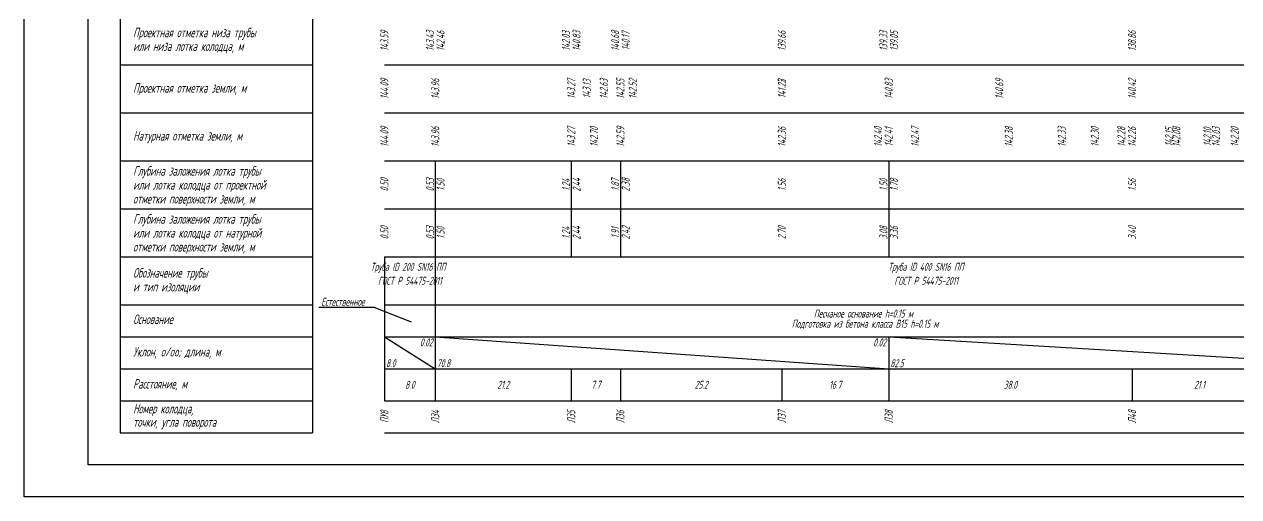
# Model space of a CAD drawing. Header units: metres. Extents: x -30 to 2050, y -671 to -251.
# Drawn here: x -30 to 349.4, y -670.5 to -522.8 of the extents above; entities that cross this region are included whole.
import ezdxf
from ezdxf import colors
from ezdxf.entities.mleader import LeaderData, LeaderLine
from ezdxf.enums import TextEntityAlignment as Align
from ezdxf.math import Vec2, Vec3

# ---------------------------------------------------------------- set-up
doc = ezdxf.new("R2010")
doc.units = ezdxf.units.M
doc.header["$LTSCALE"] = 0.2
doc.layers.add('МГТ_ИГ_Вспомогательный', color=220, linetype='Continuous', lineweight=30)
doc.layers.add('Таблица', color=7, linetype='Continuous')
doc.styles.add('SPDS', font='SPDS', dxfattribs={"width": 0.7, "oblique": 15, "height": 2.5})
doc.styles.get("Standard").update_dxf_attribs({"font": 'SPDS.shx', "width": 0.7, "oblique": 15, "height": 3})

# ---------------------------------------------------------------- blocks, each defined once
blk = doc.blocks.new('_None')

msp = doc.modelspace()

# ---------------------------------------------------------------- linework, layer by layer
at = {"layer": 'МГТ_ИГ_Вспомогательный', "color": 0}
for points in [[(-30, -250.55), (2050, -250.55), (2050, -670.55), (-30, -670.55)], [(2045, -660.55), (-10, -660.55), (-10, -255.55), (2045, -255.55)]]:
    msp.add_lwpolyline(points, close=True, dxfattribs=at)
at = {"layer": 'Таблица'}
for p, q in [((0, -520.55), (0, -600.55)), ((0, -520.55), (0, -650.55)), ((60, -520.55), (60, -535.55)), ((0, -535.55), (60, -535.55)), ((60, -535.55), (60, -550.55)), ((82.5, -535.55), (493.48, -535.55)), ((0, -550.55), (60, -550.55)), ((0, -550.55), (60, -550.55)), ((60, -550.55), (60, -565.55)), ((82.5, -550.55), (493.48, -550.55)), ((0, -565.55), (60, -565.55)), ((60, -565.55), (60, -580.55)), ((82.5, -565.55), (493.48, -565.55)), ((98.4, -565.55), (98.4, -580.55)), ((140.88, -565.55), (140.88, -580.55)), ((156.25, -565.55), (156.25, -580.55)), ((240.06, -565.55), (240.06, -580.55)), ((0, -580.55), (60, -580.55)), ((60, -580.55), (60, -595.55)), ((82.5, -580.55), (493.48, -580.55)), ((98.4, -580.55), (98.4, -595.55)), ((140.88, -580.55), (140.88, -595.55)), ((156.25, -580.55), (156.25, -595.55)), ((240.06, -580.55), (240.06, -595.55)), ((0, -595.55), (60, -595.55)), ((60, -595.55), (60, -610.55)), ((82.5, -595.55), (493.48, -595.55)), ((82.5, -595.55), (82.5, -610.55)), ((98.4, -595.55), (98.4, -620.55)), ((0, -610.55), (60, -610.55)), ((0, -610.55), (60, -610.55)), ((60, -610.55), (60, -620.55)), ((82.5, -610.55), (82.5, -620.55)), ((82.5, -610.55), (493.48, -610.55)), ((0, -620.55), (60, -620.55)), ((60, -620.55), (60, -630.55)), ((82.5, -620.55), (82.5, -630.55)), ((82.5, -620.55), (98.4, -630.55)), ((82.5, -620.55), (493.48, -620.55)), ((98.4, -620.55), (98.4, -630.55)), ((98.4, -620.55), (240.06, -630.55)), ((240.06, -620.55), (240.06, -630.55)), ((240.06, -620.55), (405.11, -630.55)), ((0, -630.55), (60, -630.55)), ((60, -630.55), (60, -640.55)), ((82.5, -630.55), (82.5, -640.55)), ((82.5, -630.55), (493.48, -630.55)), ((98.4, -630.55), (98.4, -640.55)), ((140.88, -630.55), (140.88, -640.55)), ((156.25, -630.55), (156.25, -640.55)), ((206.67, -630.55), (206.67, -640.55)), ((240.06, -630.55), (240.06, -640.55)), ((316.09, -630.55), (316.09, -640.55)), ((0, -640.55), (60, -640.55)), ((60, -640.55), (60, -650.55)), ((82.5, -640.55), (493.48, -640.55)), ((0, -650.55), (60, -650.55)), ((82.5, -650.55), (493.48, -650.55))]:
    msp.add_line(p, q, dxfattribs=at)

# ---------------------------------------------------------------- texts
at = {"layer": 'Таблица', "oblique": 15}
for s, height, width, p in [('Проектная отметка низа трубы', 3, 0.8, (4, -526.91)), ('или низа лотка колодца, м', 3, 0.8, (4, -531.18)), ('Проектная отметка земли, м', 3, 0.8, (4, -544.25)), ('Натурная отметка земли, м', 3, 0.8, (4, -559.21)), ('Глубина заложения лотка трубы', 3, 0.8, (4, -570.2)), ('или лотка колодца от проектной', 3, 0.8, (4, -574.54)), ('отметки поверхности земли, м', 3, 0.8, (4, -578.89)), ('Глубина заложения лотка трубы', 3, 0.8, (4, -585.2)), ('или лотка колодца от натурной', 3, 0.8, (4, -589.54)), ('отметки поверхности земли, м', 3, 0.8, (4, -593.89)), ('Обозначение трубы', 3, 0.8, (4, -602.05)), ('и тип изоляции', 3, 0.8, (4, -606.39)), ('Основание', 3, 0.8, (4, -616.56)), ('Уклон, o/oo; длина, м', 3, 0.8, (4, -626.72)), ('8.0', 2.5, 0.7, (83, -630.05)), ('70.8', 2.5, 0.7, (98.9, -630.05)), ('82.5', 2.5, 0.7, (240.56, -630.05)), ('Расстояние, м', 3, 0.8, (4, -636.74)), ('Номер колодца,', 3, 0.8, (4, -644.51)), ('точки, угла поворота', 3, 0.8, (4, -648.68))]:
    msp.add_text(s, height=height, dxfattribs=dict(at, width=width)).set_placement(p)
at = {"layer": 'Таблица', "oblique": 15, "width": 0.7}
for s, p in [('143.59', (82.5, -528.05)), ('139.66', (206.67, -528.05)), ('138.86', (316.09, -528.05)), ('144.09', (82.5, -543.05)), ('143.96', (98.4, -543.05)), ('143.96', (98.4, -543.05)), ('143.27', (140.88, -543.05)), ('143.27', (140.88, -543.05)), ('143.13', (145.73, -543.05)), ('142.63', (151.04, -543.05)), ('142.55', (156.25, -543.05)), ('142.55', (156.25, -543.05)), ('142.52', (160.09, -543.05)), ('141.23', (206.67, -543.05)), ('141.22', (206.67, -543.05)), ('140.83', (240.06, -543.05)), ('140.83', (240.06, -543.05)), ('140.69', (274.61, -543.05)), ('140.42', (316.09, -543.05)), ('140.42', (316.09, -543.05)), ('144.09', (82.5, -558.05)), ('143.96', (98.4, -558.05)), ('143.96', (98.4, -558.05)), ('143.27', (140.88, -558.05)), ('142.70', (148.01, -558.05)), ('142.59', (156.25, -558.05)), ('142.59', (156.25, -558.05)), ('142.36', (206.67, -558.05)), ('142.36', (206.67, -558.05)), ('142.40', (236.71, -558.05)), ('142.41', (240.06, -558.05)), ('142.41', (240.06, -558.05)), ('142.47', (248.28, -558.05)), ('142.38', (277.58, -558.05)), ('142.33', (294.12, -558.05)), ('142.30', (304.44, -558.05)), ('142.28', (312.73, -558.05)), ('142.26', (316.09, -558.05)), ('142.26', (316.09, -558.05)), ('142.15', (327.61, -558.05)), ('142.08', (329.97, -558.05)), ('142.10', (339.62, -558.05)), ('142.03', (342.33, -558.05)), ('142.20', (348.12, -558.05)), ('0.50', (82.5, -573.05)), ('1.56', (206.67, -573.05)), ('1.56', (316.09, -573.05)), ('0.50', (82.5, -588.05)), ('2.70', (206.67, -588.05)), ('3.40', (316.09, -588.05)), ('ПУ8', (82.5, -645.55)), ('Л34', (98.4, -645.55)), ('Л35', (140.88, -645.55)), ('Л36', (156.25, -645.55)), ('Л37', (206.67, -645.55)), ('Л38', (240.06, -645.55)), ('Л48', (316.09, -645.55))]:
    msp.add_text(s, height=2.5, rotation=90, dxfattribs=at).set_placement(p, align=Align.MIDDLE_CENTER)
for s, p in [('143.43', (98, -528.05)), ('142.03', (140.48, -528.05)), ('140.68', (155.85, -528.05)), ('139.33', (239.66, -528.05)), ('0.53', (98, -573.05)), ('1.24', (140.48, -573.05)), ('1.87', (155.85, -573.05)), ('1.50', (239.66, -573.05)), ('0.53', (98, -588.05)), ('1.24', (140.48, -588.05)), ('1.91', (155.85, -588.05)), ('3.08', (239.66, -588.05))]:
    msp.add_text(s, height=2.5, rotation=90, dxfattribs=at).set_placement(p, align=Align.CENTER)
for s, p in [('142.46', (98.8, -528.05)), ('140.83', (141.28, -528.05)), ('140.17', (156.65, -528.05)), ('139.05', (240.46, -528.05)), ('1.50', (98.8, -573.05)), ('2.44', (141.28, -573.05)), ('2.38', (156.65, -573.05)), ('1.78', (240.46, -573.05)), ('1.50', (98.8, -588.05)), ('2.44', (141.28, -588.05)), ('2.42', (156.65, -588.05)), ('3.36', (240.46, -588.05))]:
    msp.add_text(s, height=2.5, rotation=90, dxfattribs=at).set_placement(p, align=Align.TOP_CENTER)
for s, p in [('Труба ID 200 SN16 ПП ', (90.45, -599.92)), ('Труба ID 400 SN16 ПП ', (252.21, -599.92))]:
    msp.add_text(s, height=2.5, dxfattribs=at).set_placement(p, align=Align.CENTER)
for s, p in [('ГОСТ Р 54475-2011', (90.45, -603.05)), ('ГОСТ Р 54475-2011', (251.76, -603.05)), ('Песчаное основание h=0.15 м  ', (233.23, -613.29)), ('Подготовка из бетона класса B15 h=0.15 м ', (233.23, -616.46)), ('8.0', (90.45, -635.55)), ('21.2', (119.64, -635.55)), ('7.7', (148.56, -635.55)), ('25.2', (181.46, -635.55)), ('16.7', (223.36, -635.55)), ('38.0', (278.07, -635.55)), ('21.1', (337.16, -635.55))]:
    msp.add_text(s, height=2.5, dxfattribs=at).set_placement(p, align=Align.MIDDLE_CENTER)
for p in [(97.57, -621.05), (239.22, -621.05)]:
    msp.add_text('0.02', height=2.5, dxfattribs=at).set_placement(p, align=Align.TOP_RIGHT)

# ---------------------------------------------------------------- leaders
at = {"layer": 'Таблица'}
ml = msp.add_multileader_mtext('Standard', dxfattribs=at)
ml.set_content('Естественное ', color=256, style='SPDS')
ml.set_leader_properties()
ml.set_arrow_properties(name='NONE')
ml.build(insert=Vec2(0, 0))
ml.multileader.update_dxf_attribs({"text_left_attachment_type": 6, "text_right_attachment_type": 6, "dogleg_length": 0.5, "arrow_head_size": 1})
ctx = ml.context
ctx.base_point, ctx.char_height, ctx.arrow_head_size, ctx.landing_gap_size, ctx.plane_origin = Vec3(62.73, -611.34), 2.5, 1, 0, Vec3(-1806.21, 127.07)
ctx.left_attachment, ctx.right_attachment = 6, 6
notes = []
notes.append((ctx, [(0, (1, 1, 0), (79.27, -611.34), (-1, 0), 0.5, [(0, [(90.93, -615.98)], 0, [])])]))
ctx.mtext.insert, ctx.mtext.width, ctx.mtext.defined_height, ctx.mtext.line_spacing_style, ctx.mtext.flow_direction = Vec3(62.73, -608.34), 18.4667, 8.05, 2, 5
for ctx, leaders in notes:
    for number, flags, end, landing, length, lines in leaders:
        leader = LeaderData()
        leader.index, (leader.has_last_leader_line, leader.has_dogleg_vector, leader.attachment_direction) = number, flags
        leader.last_leader_point, leader.dogleg_vector, leader.dogleg_length = Vec3(end), Vec3(landing), length
        for number, points, colour, breaks in lines:
            line = LeaderLine()
            line.index, line.vertices, line.color, line.breaks = number, Vec3.list(points), colors.encode_raw_color(colour), breaks
            leader.lines.append(line)
        ctx.leaders.append(leader)

doc.saveas('drawing.dxf')
